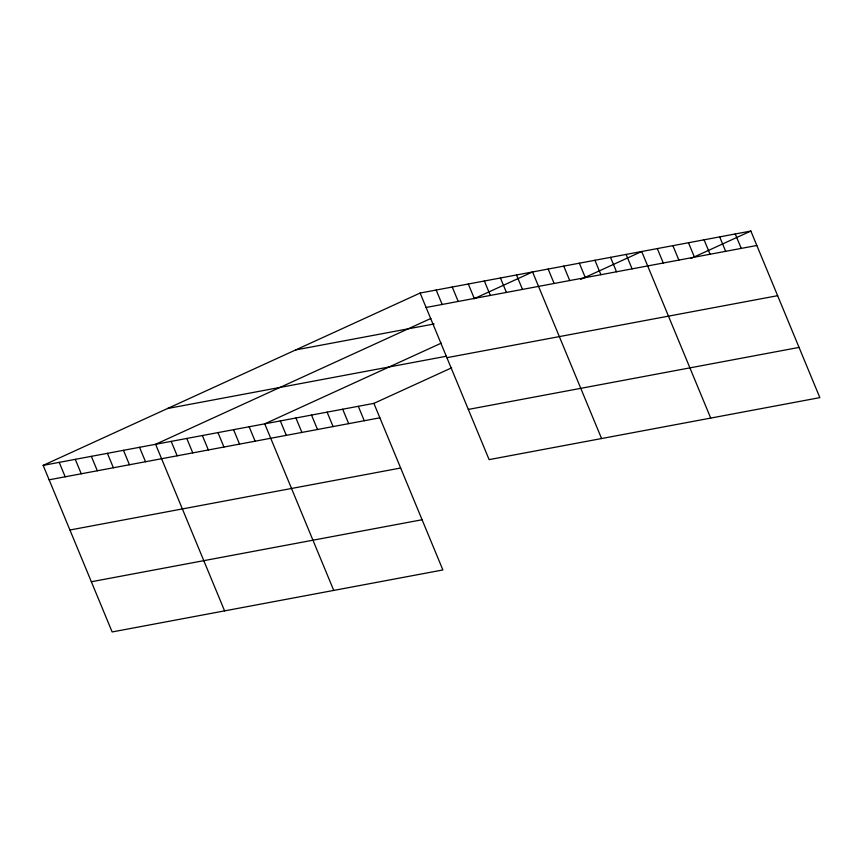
<?xml version="1.0" encoding="UTF-8"?>
<svg xmlns="http://www.w3.org/2000/svg" width="863" height="863" viewBox="0 0 863 863"><rect width="100%" height="100%" fill="white"/><g stroke="black" fill="none" stroke-linecap="round" stroke-linejoin="round"><path stroke-width="1.29" d="M43.15 465.373L373.884 403.377L442.881 569.958L112.147 631.953L43.15 465.373L420.119 293.042L750.853 231.047L819.85 397.627L489.116 459.623L420.119 293.042M430.896 318.447L155.599 444.294L224.596 610.875M473.96 298.76L532.568 271.964L601.565 438.544M441.36 343.096L264.747 423.841L333.744 590.411M580.702 279.396L641.705 251.511L710.702 418.08M373.884 403.377L451.629 367.832M691.047 258.382L750.853 231.047M426.095 307.476L756.829 245.48M295.718 349.914L434.154 323.959M167.551 408.512L446.311 356.246M446.894 357.681L777.628 295.685M49.126 479.806L379.86 417.811M468.318 409.418L799.052 347.411M69.925 530.011L400.659 468.016M91.349 581.748L422.083 519.742M735.254 233.97L741.241 248.404M719.666 236.894L725.643 251.316M704.079 239.817L710.055 254.24M688.48 242.74L694.456 257.163M672.892 245.664L678.868 260.087M657.304 248.587L663.28 263.01M626.117 254.434L632.094 268.857M610.529 257.347L616.506 271.78M594.931 260.27L600.907 274.704M579.343 263.193L585.319 277.627M563.744 266.117L569.731 280.551M548.156 269.04L554.132 283.474M516.506 274.973L522.482 289.407M500.432 277.994L506.419 292.417M484.37 281.004L490.346 295.426M468.307 284.013L474.283 298.447M452.244 287.023L458.221 301.457M436.182 290.033L442.158 304.466M358.296 406.3L364.272 420.734M342.697 409.224L348.684 423.647M327.109 412.147L333.086 426.57M311.521 415.071L317.498 429.494M295.923 417.994L301.899 432.417M280.335 420.917L286.311 435.34M249.148 426.754L255.124 441.187M233.56 429.677L239.536 444.111M217.972 432.6L223.949 447.034M202.374 435.524L208.35 449.957M186.786 438.447L192.762 452.881M171.187 441.371L177.174 455.804M139.536 447.304L145.513 461.737M123.474 450.324L129.45 464.747M107.411 453.334L113.387 467.757M91.338 456.344L97.325 470.777M75.275 459.353L81.251 473.787M59.213 462.363L65.189 476.797"/></g></svg>
